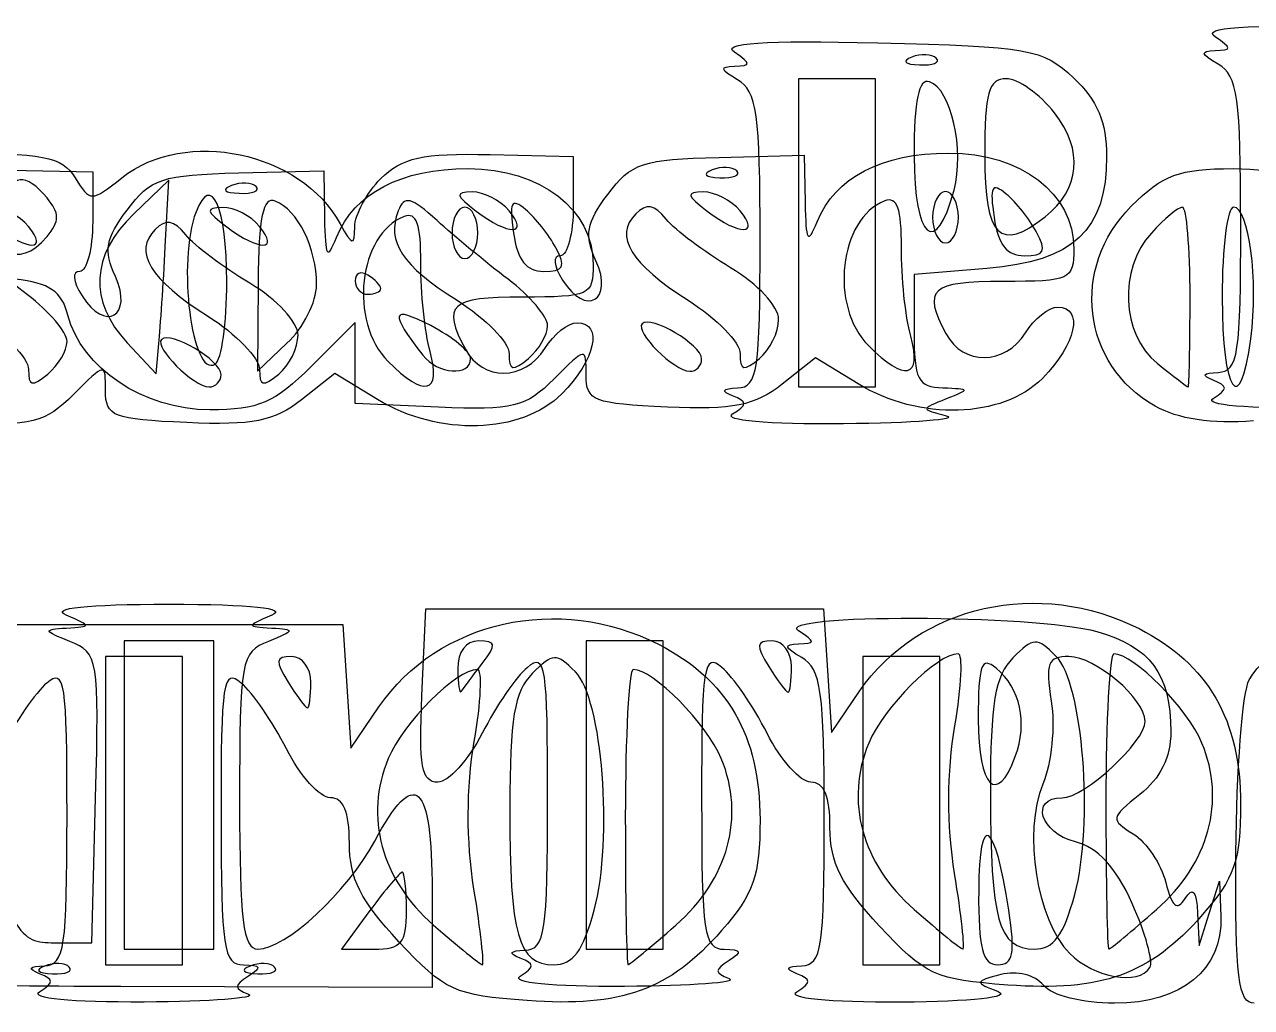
# Model space of a CAD drawing. Extents: x 2.03 to 5.39, y 7.1 to 8.91.
# Drawn here: x 2.6698 to 2.9885, y 7.2673 to 7.5225 of the extents above; entities that cross this region are included whole.
import ezdxf

# ---------------------------------------------------------------- set-up
doc = ezdxf.new("R2010")
doc.units = 0
doc.layers.add('Layer_1', color=7, linetype='CONTINUOUS')

msp = doc.modelspace()

# ---------------------------------------------------------------- linework, layer by layer
at = {"layer": 'Layer_1', "color": 7}
for p, q in [((2.906614, 7.513763), (2.906614, 7.513763)), ((2.88085, 7.508416), (2.87085, 7.508416)), ((2.87085, 7.508416), (2.87085, 7.468416)), ((2.89085, 7.508416), (2.88085, 7.508416)), ((2.89085, 7.468416), (2.89085, 7.508416)), ((2.790709, 7.48874), (2.812337, 7.488271)), ((2.812337, 7.488271), (2.812337, 7.475368)), ((2.850196, 7.488019), (2.872337, 7.488573)), ((2.872337, 7.488573), (2.872548, 7.476352)), ((2.665889, 7.484692), (2.687517, 7.484223)), ((2.687517, 7.484223), (2.687517, 7.47132)), ((2.707336, 7.482126), (2.69817, 7.473338)), ((2.706384, 7.464795), (2.707336, 7.482126)), ((2.725376, 7.483971), (2.747517, 7.484525)), ((2.747517, 7.484525), (2.747728, 7.472304)), ((2.854768, 7.484478), (2.854768, 7.484478)), ((2.729948, 7.48043), (2.729948, 7.48043)), ((2.911213, 7.479467), (2.911213, 7.479467)), ((2.79567, 7.474136), (2.79567, 7.474131)), ((2.85567, 7.474136), (2.85567, 7.474131)), ((2.912337, 7.472464), (2.912337, 7.472464)), ((2.934876, 7.472583), (2.934876, 7.472583)), ((2.67085, 7.470088), (2.67085, 7.470083)), ((2.73085, 7.470088), (2.73085, 7.470083)), ((2.67567, 7.467464), (2.67567, 7.467464)), ((2.787517, 7.468416), (2.787517, 7.468416)), ((2.87085, 7.468416), (2.87085, 7.428416)), ((2.89085, 7.428416), (2.89085, 7.468416)), ((2.89085, 7.468416), (2.89085, 7.468416)), ((2.932636, 7.468572), (2.932636, 7.468572)), ((2.706384, 7.464795), (2.706384, 7.464795)), ((2.807816, 7.464524), (2.807816, 7.464524)), ((2.919738, 7.459157), (2.900851, 7.45759)), ((2.900851, 7.45759), (2.900851, 7.443003)), ((2.722337, 7.455797), (2.722337, 7.455797)), ((2.730483, 7.455398), (2.730296, 7.432517)), ((2.74567, 7.454931), (2.74567, 7.454931)), ((2.762337, 7.453934), (2.762337, 7.453934)), ((2.972517, 7.451749), (2.972517, 7.451749)), ((2.755671, 7.44513), (2.744338, 7.433797)), ((2.755675, 7.43463), (2.755671, 7.44513)), ((2.80567, 7.444285), (2.80567, 7.444285)), ((2.86567, 7.445934), (2.86567, 7.445934)), ((2.74085, 7.441885), (2.74085, 7.441885)), ((2.899962, 7.441631), (2.899962, 7.441631)), ((2.988302, 7.440916), (2.988302, 7.440916)), ((2.68085, 7.440237), (2.68085, 7.440237)), ((2.696503, 7.439865), (2.704003, 7.431837)), ((2.704003, 7.431837), (2.704718, 7.439651)), ((2.730296, 7.432517), (2.737983, 7.439738)), ((2.775142, 7.437582), (2.775142, 7.437582)), ((2.755678, 7.42413), (2.755675, 7.43463)), ((2.78567, 7.435712), (2.78567, 7.435712)), ((2.84567, 7.43568), (2.84567, 7.43568)), ((2.875253, 7.435952), (2.866554, 7.42911)), ((2.886295, 7.42922), (2.875253, 7.435952)), ((2.72085, 7.431632), (2.72085, 7.431632)), ((2.750433, 7.431904), (2.741734, 7.425062)), ((2.761475, 7.425172), (2.750433, 7.431904)), ((2.87085, 7.428416), (2.88085, 7.428416)), ((2.88085, 7.428416), (2.89085, 7.428416)), ((2.978548, 7.425445), (2.978548, 7.425445)), ((2.777366, 7.42317), (2.755678, 7.42413)), ((2.853728, 7.421397), (2.853728, 7.421397)), ((2.963434, 7.423421), (2.963434, 7.423421)), ((2.773018, 7.348297), (2.774003, 7.370797)), ((2.774003, 7.370797), (2.82567, 7.370797)), ((2.82567, 7.370797), (2.877336, 7.370797)), ((2.877336, 7.370797), (2.878361, 7.354755)), ((2.649183, 7.366749), (2.70085, 7.366749)), ((2.70085, 7.366749), (2.752517, 7.366749)), ((2.752517, 7.366749), (2.753541, 7.350707)), ((2.707337, 7.362464), (2.69567, 7.362464)), ((2.69567, 7.362464), (2.69567, 7.322464)), ((2.719003, 7.362464), (2.707337, 7.362464)), ((2.719003, 7.322464), (2.719003, 7.362464)), ((2.82567, 7.362464), (2.81567, 7.362464)), ((2.81567, 7.362464), (2.81567, 7.322464)), ((2.83567, 7.362464), (2.82567, 7.362464)), ((2.83567, 7.322464), (2.83567, 7.362464)), ((2.70085, 7.358416), (2.69085, 7.358416)), ((2.69085, 7.358416), (2.69085, 7.318416)), ((2.71085, 7.358416), (2.70085, 7.358416)), ((2.71085, 7.318416), (2.71085, 7.358416)), ((2.897517, 7.358416), (2.887517, 7.358416)), ((2.887517, 7.358416), (2.887517, 7.318416)), ((2.907517, 7.358416), (2.897517, 7.358416)), ((2.907517, 7.318416), (2.907517, 7.358416)), ((2.788688, 7.356631), (2.788688, 7.356631)), ((2.869003, 7.355797), (2.869003, 7.355797)), ((2.878361, 7.354755), (2.879385, 7.338712)), ((2.744183, 7.351749), (2.744183, 7.351749)), ((2.753541, 7.350707), (2.754565, 7.334664)), ((2.879385, 7.338712), (2.886694, 7.349416)), ((2.754565, 7.334664), (2.761874, 7.345368)), ((2.927126, 7.332458), (2.927126, 7.332458)), ((2.69567, 7.322464), (2.69567, 7.282464)), ((2.719003, 7.282464), (2.719003, 7.322464)), ((2.719003, 7.322464), (2.719003, 7.322464)), ((2.81567, 7.322464), (2.81567, 7.282464)), ((2.83567, 7.282464), (2.83567, 7.322464)), ((2.83567, 7.322464), (2.83567, 7.322464)), ((2.687336, 7.284131), (2.68828, 7.321698)), ((2.69085, 7.318416), (2.69085, 7.278416)), ((2.71085, 7.278416), (2.71085, 7.318416)), ((2.71085, 7.318416), (2.71085, 7.318416)), ((2.887517, 7.318416), (2.887517, 7.278416)), ((2.907517, 7.278416), (2.907517, 7.318416)), ((2.907517, 7.318416), (2.907517, 7.318416)), ((2.984438, 7.307436), (2.984437, 7.307435)), ((2.911366, 7.302079), (2.911367, 7.302079)), ((2.77567, 7.297464), (2.77567, 7.272464)), ((2.786547, 7.298031), (2.786547, 7.298031)), ((2.977517, 7.291749), (2.980185, 7.300083)), ((2.980185, 7.300083), (2.980518, 7.290916)), ((2.94258, 7.296631), (2.94258, 7.296631)), ((2.75953, 7.292464), (2.752137, 7.282464)), ((2.769003, 7.292464), (2.769003, 7.292464)), ((2.81776, 7.292583), (2.81776, 7.292583)), ((2.925443, 7.292583), (2.925443, 7.292583)), ((2.963784, 7.292719), (2.963784, 7.292719)), ((2.974464, 7.291749), (2.974848, 7.283416)), ((2.974848, 7.283416), (2.977517, 7.291749)), ((2.838964, 7.288671), (2.838964, 7.288671)), ((2.677616, 7.284131), (2.687336, 7.284131)), ((2.69567, 7.282464), (2.707337, 7.282464)), ((2.707337, 7.282464), (2.719003, 7.282464)), ((2.752137, 7.282464), (2.76057, 7.282464)), ((2.81567, 7.282464), (2.82567, 7.282464)), ((2.82567, 7.282464), (2.83567, 7.282464)), ((2.69085, 7.278416), (2.70085, 7.278416)), ((2.70085, 7.278416), (2.71085, 7.278416)), ((2.887517, 7.278416), (2.897517, 7.278416)), ((2.897517, 7.278416), (2.907517, 7.278416)), ((2.681434, 7.277812), (2.681434, 7.277812)), ((2.734767, 7.277812), (2.734767, 7.277812)), ((2.798547, 7.275445), (2.798547, 7.275445)), ((2.962093, 7.27773), (2.962093, 7.27773)), ((2.77567, 7.272464), (2.694836, 7.272727)), ((2.673727, 7.271397), (2.673727, 7.271397)), ((2.870394, 7.271397), (2.870394, 7.271397))]:
    msp.add_line(p, q, dxfattribs=at)
for points in [[(2.979004, 7.519343), (2.975476, 7.521772), (2.986442, 7.522493), (3.016237, 7.521792)], [(2.854184, 7.515295), (2.850656, 7.517724), (2.861622, 7.518445), (2.891417, 7.517744)], [(2.891417, 7.517744), (2.930831, 7.516816), (2.934225, 7.51621), (2.942251, 7.508668)], [(2.979004, 7.515747), (2.983448, 7.515883), (2.983448, 7.516283), (2.979004, 7.519343)], [(2.854184, 7.511699), (2.858628, 7.511835), (2.858628, 7.512235), (2.854184, 7.515295)], [(2.900225, 7.514027), (2.897566, 7.512962), (2.898356, 7.512173), (2.902239, 7.512013)], [(2.906614, 7.513763), (2.905506, 7.514871), (2.902631, 7.514989), (2.900225, 7.514027)], [(2.902239, 7.512013), (2.905753, 7.511868), (2.907721, 7.512656), (2.906614, 7.513763)], [(2.979837, 7.512197), (2.975238, 7.514876), (2.975061, 7.515627), (2.979004, 7.515747)], [(2.855017, 7.508149), (2.850418, 7.510828), (2.850242, 7.511579), (2.854184, 7.511699)], [(2.98567, 7.470632), (2.98567, 7.503465), (2.984855, 7.509274), (2.979837, 7.512197)], [(2.860851, 7.466584), (2.860851, 7.499417), (2.860035, 7.505226), (2.855017, 7.508149)], [(2.904835, 7.507643), (2.902031, 7.508578), (2.90085, 7.502879), (2.90085, 7.488416)], [(2.911213, 7.479467), (2.914041, 7.490041), (2.910483, 7.505761), (2.904835, 7.507643)], [(2.924775, 7.508416), (2.920163, 7.508416), (2.919183, 7.504912), (2.919183, 7.488416)], [(2.937333, 7.499559), (2.933501, 7.50443), (2.92785, 7.508416), (2.924775, 7.508416)], [(2.942251, 7.508668), (2.948501, 7.502795), (2.95085, 7.497205), (2.95085, 7.488204)], [(2.934876, 7.472583), (2.943966, 7.479728), (2.944896, 7.489944), (2.937333, 7.499559)], [(2.695092, 7.482725), (2.711681, 7.495774), (2.741517, 7.489498), (2.751801, 7.470797)], [(2.649808, 7.489132), (2.674941, 7.489131), (2.679497, 7.48825), (2.682947, 7.482725)], [(2.762376, 7.482503), (2.76784, 7.487968), (2.773086, 7.489123), (2.790709, 7.48874)], [(2.875642, 7.471274), (2.880296, 7.482807), (2.892426, 7.48913), (2.909897, 7.48913)], [(2.90085, 7.488416), (2.90085, 7.466725), (2.906501, 7.461845), (2.911213, 7.479467)], [(2.909897, 7.48913), (2.928561, 7.48913), (2.942337, 7.478579), (2.942337, 7.464282)], [(2.919183, 7.488416), (2.919183, 7.467284), (2.923104, 7.463328), (2.934876, 7.472583)], [(2.95085, 7.488204), (2.95085, 7.469061), (2.942241, 7.461023), (2.919738, 7.459157)], [(2.750822, 7.467226), (2.755476, 7.478759), (2.767606, 7.485082), (2.785077, 7.485082)], [(2.785077, 7.485082), (2.803741, 7.485082), (2.817517, 7.474531), (2.817517, 7.460234)], [(2.821283, 7.478394), (2.827369, 7.486546), (2.830295, 7.48752), (2.850196, 7.488019)], [(2.854768, 7.484478), (2.85366, 7.485586), (2.850785, 7.485704), (2.848379, 7.484741)], [(2.95726, 7.475339), (2.965431, 7.48351), (2.969694, 7.485083), (2.983671, 7.485083)], [(2.983671, 7.485083), (3.007441, 7.485083), (3.02085, 7.473622), (3.02085, 7.453306)], [(2.67567, 7.477464), (2.670044, 7.484242), (2.666527, 7.483748), (2.664013, 7.475827)], [(2.682947, 7.482725), (2.686894, 7.476406), (2.687058, 7.476406), (2.695092, 7.482725)], [(2.696463, 7.474346), (2.702549, 7.482498), (2.705475, 7.483472), (2.725376, 7.483971)], [(2.722337, 7.455797), (2.722337, 7.475074), (2.718314, 7.484163), (2.714353, 7.473839)], [(2.755568, 7.469964), (2.755624, 7.473172), (2.758688, 7.478815), (2.762376, 7.482503)], [(2.848379, 7.484741), (2.84572, 7.483677), (2.84651, 7.482887), (2.850393, 7.482727)], [(2.850393, 7.482727), (2.853907, 7.482583), (2.855875, 7.483371), (2.854768, 7.484478)], [(2.723559, 7.480693), (2.7209, 7.479629), (2.72169, 7.478839), (2.725573, 7.478679)], [(2.729948, 7.48043), (2.72884, 7.481538), (2.725965, 7.481656), (2.723559, 7.480693)], [(2.725573, 7.478679), (2.729087, 7.478535), (2.731055, 7.479323), (2.729948, 7.48043)], [(2.786095, 7.479025), (2.781537, 7.478936), (2.781705, 7.478136), (2.787141, 7.474025)], [(2.79567, 7.474131), (2.793388, 7.476881), (2.789079, 7.479083), (2.786095, 7.479025)], [(2.846095, 7.479025), (2.841537, 7.478936), (2.841705, 7.478136), (2.847141, 7.474025)], [(2.85567, 7.474131), (2.853388, 7.476881), (2.849079, 7.479083), (2.846095, 7.479025)], [(2.909003, 7.479131), (2.90717, 7.479131), (2.90567, 7.476131), (2.90567, 7.472464)], [(2.912337, 7.472464), (2.912337, 7.476131), (2.910837, 7.479131), (2.909003, 7.479131)], [(2.924774, 7.478491), (2.921009, 7.481616), (2.920444, 7.480516), (2.921637, 7.472384)], [(2.664013, 7.475827), (2.660209, 7.463841), (2.668015, 7.458241), (2.67567, 7.467464)], [(2.67567, 7.467464), (2.678981, 7.471453), (2.678981, 7.473475), (2.67567, 7.477464)], [(2.734929, 7.476646), (2.731738, 7.47787), (2.730623, 7.472543), (2.730483, 7.455398)], [(2.74567, 7.454931), (2.74567, 7.464509), (2.740776, 7.474404), (2.734929, 7.476646)], [(2.776962, 7.471597), (2.770214, 7.477745), (2.768432, 7.478186), (2.766862, 7.474097)], [(2.799954, 7.474443), (2.796189, 7.477568), (2.795624, 7.476468), (2.796817, 7.468335)], [(2.818226, 7.461174), (2.815158, 7.467907), (2.815689, 7.4709), (2.821283, 7.478394)], [(2.836491, 7.471963), (2.833386, 7.475783), (2.831344, 7.476138), (2.828548, 7.473342)], [(2.872548, 7.476352), (2.872726, 7.466098), (2.873224, 7.46528), (2.875642, 7.471274)], [(2.893228, 7.476705), (2.881359, 7.472151), (2.878795, 7.449339), (2.889003, 7.439131)], [(2.897549, 7.464597), (2.897616, 7.474698), (2.896456, 7.477944), (2.893228, 7.476705)], [(2.932636, 7.468572), (2.930838, 7.471931), (2.9273, 7.476395), (2.924774, 7.478491)], [(2.67085, 7.470083), (2.668568, 7.472833), (2.664259, 7.475035), (2.661275, 7.474977)], [(2.69817, 7.473338), (2.687002, 7.462632), (2.686407, 7.450673), (2.696503, 7.439865)], [(2.693406, 7.457126), (2.690338, 7.463859), (2.690869, 7.466852), (2.696463, 7.474346)], [(2.714353, 7.473839), (2.70941, 7.460959), (2.713256, 7.430579), (2.719353, 7.434347)], [(2.721275, 7.474977), (2.716718, 7.474888), (2.716885, 7.474088), (2.722321, 7.469977)], [(2.73085, 7.470083), (2.728568, 7.472833), (2.724259, 7.475035), (2.721275, 7.474977)], [(2.747728, 7.472304), (2.747906, 7.462049), (2.748404, 7.461232), (2.750822, 7.467226)], [(2.768408, 7.472657), (2.75654, 7.468103), (2.753975, 7.445291), (2.764183, 7.435082)], [(2.766862, 7.474097), (2.763784, 7.466073), (2.767818, 7.459963), (2.782177, 7.450898)], [(2.772729, 7.460549), (2.772796, 7.47065), (2.771636, 7.473896), (2.768408, 7.472657)], [(2.784183, 7.475083), (2.78235, 7.475083), (2.78085, 7.472083), (2.78085, 7.468416)], [(2.787517, 7.468416), (2.787517, 7.472083), (2.786017, 7.475083), (2.784183, 7.475083)], [(2.787141, 7.474025), (2.795563, 7.467655), (2.800989, 7.467722), (2.79567, 7.474136)], [(2.807816, 7.464524), (2.806018, 7.467883), (2.802481, 7.472347), (2.799954, 7.474443)], [(2.812337, 7.475368), (2.812337, 7.468271), (2.810824, 7.462464), (2.808975, 7.462464)], [(2.828548, 7.473342), (2.822828, 7.467622), (2.827268, 7.46031), (2.842177, 7.450898)], [(2.847141, 7.474025), (2.855562, 7.467655), (2.860989, 7.467722), (2.85567, 7.474136)], [(2.90567, 7.472464), (2.90567, 7.468797), (2.90717, 7.465797), (2.909003, 7.465797)], [(2.909003, 7.465797), (2.910837, 7.465797), (2.912337, 7.468797), (2.912337, 7.472464)], [(2.921637, 7.472384), (2.922673, 7.465326), (2.924941, 7.462464), (2.929499, 7.462464)], [(2.963434, 7.423421), (2.94438, 7.434162), (2.941373, 7.459452), (2.95726, 7.475339)], [(2.970533, 7.475083), (2.969442, 7.475083), (2.965817, 7.472063), (2.962478, 7.468373)], [(2.972517, 7.451749), (2.972517, 7.464583), (2.971624, 7.475083), (2.970533, 7.475083)], [(2.983805, 7.475083), (2.98218, 7.475083), (2.98085, 7.464583), (2.98085, 7.451749)], [(2.988302, 7.440916), (2.99033, 7.456148), (2.987837, 7.475083), (2.983805, 7.475083)], [(2.662321, 7.469977), (2.670743, 7.463607), (2.676169, 7.463674), (2.67085, 7.470088)], [(2.687517, 7.47132), (2.687517, 7.464223), (2.686004, 7.458416), (2.684155, 7.458416)], [(2.703728, 7.469294), (2.698008, 7.463573), (2.702448, 7.456262), (2.717358, 7.44685)], [(2.711671, 7.467915), (2.708566, 7.471735), (2.706524, 7.47209), (2.703728, 7.469294)], [(2.722321, 7.469977), (2.730743, 7.463607), (2.736169, 7.463674), (2.73085, 7.470088)], [(2.751801, 7.470797), (2.75499, 7.464998), (2.75548, 7.46489), (2.755568, 7.469964)], [(2.795413, 7.456377), (2.789772, 7.460641), (2.781469, 7.46749), (2.776962, 7.471597)], [(2.85317, 7.45937), (2.846295, 7.463467), (2.838789, 7.469134), (2.836491, 7.471963)], [(2.979837, 7.432201), (2.985038, 7.432435), (2.98567, 7.436604), (2.98567, 7.470632)], [(2.670593, 7.452329), (2.664952, 7.456593), (2.656649, 7.463442), (2.652142, 7.467549)], [(2.72835, 7.455322), (2.721475, 7.459419), (2.713969, 7.465086), (2.711671, 7.467915)], [(2.78085, 7.468416), (2.78085, 7.464749), (2.78235, 7.461749), (2.784183, 7.461749)], [(2.784183, 7.461749), (2.786017, 7.461749), (2.787517, 7.464749), (2.787517, 7.468416)], [(2.796817, 7.468335), (2.797853, 7.461278), (2.800122, 7.458416), (2.804679, 7.458416)], [(2.855017, 7.428153), (2.860218, 7.428387), (2.860851, 7.432556), (2.860851, 7.466584)], [(2.929499, 7.462464), (2.934676, 7.462464), (2.935278, 7.463636), (2.932636, 7.468572)], [(2.962478, 7.468373), (2.953876, 7.458869), (2.954627, 7.44215), (2.963997, 7.434563)], [(2.704718, 7.439651), (2.705111, 7.443948), (2.70586, 7.455263), (2.706384, 7.464795)], [(2.804679, 7.458416), (2.809856, 7.458416), (2.810458, 7.459588), (2.807816, 7.464524)], [(2.899962, 7.441631), (2.898586, 7.446672), (2.8975, 7.457007), (2.897549, 7.464597)], [(2.942337, 7.464282), (2.942337, 7.456219), (2.941424, 7.455797), (2.924003, 7.455797)], [(2.775142, 7.437582), (2.773766, 7.442624), (2.772681, 7.452959), (2.772729, 7.460549)], [(2.817517, 7.460234), (2.817517, 7.452171), (2.816605, 7.451749), (2.799183, 7.451749)], [(2.808975, 7.462464), (2.806924, 7.462464), (2.807155, 7.459995), (2.80957, 7.45613)], [(2.80957, 7.45613), (2.815557, 7.446543), (2.822933, 7.450841), (2.818226, 7.461174)], [(2.681064, 7.447085), (2.679527, 7.453209), (2.676348, 7.455377), (2.667367, 7.456426)], [(2.684155, 7.458416), (2.682104, 7.458416), (2.682335, 7.455947), (2.68475, 7.452082)], [(2.68475, 7.452082), (2.690737, 7.442495), (2.698113, 7.446793), (2.693406, 7.457126)], [(2.759003, 7.457464), (2.75717, 7.458597), (2.75567, 7.457935), (2.75567, 7.455994)], [(2.762337, 7.453934), (2.762337, 7.454743), (2.760837, 7.456331), (2.759003, 7.457464)], [(2.80567, 7.444285), (2.80567, 7.446671), (2.801054, 7.452113), (2.795413, 7.456377)], [(2.86567, 7.445934), (2.86567, 7.449305), (2.860209, 7.455175), (2.85317, 7.45937)], [(2.719353, 7.434347), (2.720994, 7.435361), (2.722337, 7.445014), (2.722337, 7.455797)], [(2.74085, 7.441885), (2.74085, 7.445257), (2.735389, 7.451127), (2.72835, 7.455322)], [(2.737983, 7.439738), (2.742211, 7.44371), (2.74567, 7.450546), (2.74567, 7.454931)], [(2.75567, 7.455994), (2.75567, 7.454053), (2.75717, 7.452464), (2.759003, 7.452464)], [(2.759003, 7.452464), (2.760837, 7.452464), (2.762337, 7.453125), (2.762337, 7.453934)], [(2.924003, 7.455797), (2.905111, 7.455797), (2.90293, 7.453811), (2.909121, 7.442245)], [(2.68085, 7.440237), (2.68085, 7.442623), (2.676234, 7.448064), (2.670593, 7.452329)], [(2.799183, 7.451749), (2.780291, 7.451749), (2.77811, 7.449763), (2.784301, 7.438196)], [(2.782177, 7.450898), (2.789598, 7.446213), (2.79567, 7.439965), (2.79567, 7.437014)], [(2.842177, 7.450898), (2.849598, 7.446213), (2.85567, 7.439965), (2.85567, 7.437014)], [(2.972052, 7.428416), (2.972308, 7.428416), (2.972517, 7.438916), (2.972517, 7.451749)], [(2.98085, 7.451749), (2.98085, 7.426899), (2.985531, 7.420094), (2.988302, 7.440916)], [(2.657358, 7.44685), (2.664778, 7.442165), (2.67085, 7.435917), (2.67085, 7.432966)], [(2.717927, 7.422463), (2.70084, 7.422463), (2.684506, 7.433374), (2.681064, 7.447085)], [(2.717358, 7.44685), (2.724778, 7.442165), (2.73085, 7.435917), (2.73085, 7.432966)], [(2.775303, 7.44432), (2.764978, 7.449659), (2.764521, 7.447935), (2.773264, 7.436631)], [(2.84567, 7.43568), (2.84567, 7.439371), (2.832546, 7.447118), (2.830226, 7.444797)], [(2.929777, 7.442463), (2.932067, 7.44613), (2.93583, 7.44913), (2.938139, 7.44913)], [(2.938139, 7.44913), (2.945014, 7.44913), (2.942919, 7.439409), (2.934155, 7.430645)], [(2.78567, 7.435712), (2.78567, 7.437498), (2.781005, 7.441372), (2.775303, 7.44432)], [(2.80067, 7.435797), (2.80342, 7.43808), (2.80567, 7.441899), (2.80567, 7.444285)], [(2.804957, 7.438415), (2.807247, 7.442082), (2.81101, 7.445082), (2.813319, 7.445082)], [(2.813319, 7.445082), (2.820194, 7.445082), (2.818099, 7.435361), (2.809335, 7.426597)], [(2.830226, 7.444797), (2.828217, 7.442789), (2.838556, 7.432464), (2.842575, 7.432464)], [(2.86067, 7.435797), (2.86342, 7.43808), (2.86567, 7.442641), (2.86567, 7.445934)], [(2.705406, 7.440749), (2.703398, 7.438741), (2.713736, 7.428416), (2.717755, 7.428416)], [(2.72085, 7.431632), (2.72085, 7.435322), (2.707727, 7.44307), (2.705406, 7.440749)], [(2.73585, 7.431749), (2.7386, 7.434031), (2.74085, 7.438593), (2.74085, 7.441885)], [(2.889003, 7.439131), (2.898494, 7.42964), (2.902956, 7.430658), (2.899962, 7.441631)], [(2.900851, 7.443003), (2.900851, 7.430167), (2.901751, 7.428388), (2.908351, 7.428182)], [(2.909121, 7.442245), (2.913602, 7.433871), (2.924483, 7.433986), (2.929777, 7.442463)], [(2.67585, 7.431749), (2.6786, 7.434031), (2.68085, 7.437851), (2.68085, 7.440237)], [(2.764183, 7.435082), (2.773674, 7.425592), (2.778136, 7.42661), (2.775142, 7.437582)], [(2.784301, 7.438196), (2.788782, 7.429822), (2.799663, 7.429938), (2.804957, 7.438415)], [(2.815674, 7.431479), (2.815671, 7.438798), (2.815641, 7.438794), (2.807362, 7.430519)], [(2.690854, 7.42743), (2.690851, 7.43475), (2.690821, 7.434746), (2.682542, 7.42647)], [(2.773264, 7.436631), (2.777078, 7.431699), (2.78567, 7.431063), (2.78567, 7.435712)], [(2.79567, 7.437014), (2.79567, 7.432622), (2.796578, 7.432401), (2.80067, 7.435797)], [(2.842575, 7.432464), (2.844277, 7.432464), (2.84567, 7.433911), (2.84567, 7.43568)], [(2.85567, 7.437014), (2.85567, 7.432622), (2.856578, 7.432401), (2.86067, 7.435797)], [(2.963997, 7.434563), (2.968172, 7.431182), (2.971797, 7.428416), (2.972052, 7.428416)], [(2.67085, 7.432966), (2.67085, 7.428574), (2.671758, 7.428353), (2.67585, 7.431749)], [(2.717755, 7.428416), (2.719457, 7.428416), (2.72085, 7.429863), (2.72085, 7.431632)], [(2.744338, 7.433797), (2.73479, 7.424249), (2.73063, 7.422463), (2.717927, 7.422463)], [(2.73085, 7.432966), (2.73085, 7.428574), (2.731758, 7.428353), (2.73585, 7.431749)], [(2.836767, 7.423199), (2.817531, 7.424048), (2.815678, 7.424776), (2.815674, 7.431479)], [(2.978548, 7.430131), (2.97538, 7.431391), (2.97577, 7.432017), (2.979837, 7.432201)], [(2.807362, 7.430519), (2.799948, 7.423105), (2.796718, 7.422314), (2.777366, 7.42317)], [(2.866554, 7.42911), (2.859485, 7.423549), (2.853907, 7.422442), (2.836767, 7.423199)], [(2.853728, 7.426083), (2.85056, 7.427343), (2.85095, 7.427969), (2.855017, 7.428153)], [(2.934155, 7.430645), (2.923684, 7.420175), (2.902182, 7.419534), (2.886295, 7.42922)], [(2.908351, 7.428182), (2.91546, 7.427959), (2.915503, 7.427809), (2.909184, 7.425298)], [(2.978548, 7.425445), (2.982384, 7.427875), (2.982384, 7.428605), (2.978548, 7.430131)], [(2.682542, 7.42647), (2.675128, 7.419057), (2.671898, 7.418265), (2.652546, 7.419122)], [(2.711947, 7.419151), (2.692711, 7.42), (2.690858, 7.420728), (2.690854, 7.42743)], [(2.741734, 7.425062), (2.734665, 7.419501), (2.729088, 7.418394), (2.711947, 7.419151)], [(2.809335, 7.426597), (2.798864, 7.416127), (2.777362, 7.415486), (2.761475, 7.425172)], [(2.853728, 7.421397), (2.857564, 7.423827), (2.857564, 7.424557), (2.853728, 7.426083)], [(2.909184, 7.425298), (2.902517, 7.422648), (2.902517, 7.422648), (2.909184, 7.420919)], [(3.007337, 7.422902), (2.98747, 7.422702), (2.975839, 7.42373), (2.978548, 7.425445)], [(2.882517, 7.418854), (2.86265, 7.418654), (2.851019, 7.419681), (2.853728, 7.421397)], [(2.988987, 7.419597), (2.978214, 7.418749), (2.969375, 7.420071), (2.963434, 7.423421)], [(2.909184, 7.420919), (2.912851, 7.419968), (2.900851, 7.419038), (2.882517, 7.418854)], [(2.886694, 7.349416), (2.901957, 7.371769), (2.93347, 7.378824), (2.959267, 7.365663)], [(2.761874, 7.345368), (2.777137, 7.367721), (2.80865, 7.374776), (2.834447, 7.361615)], [(2.68067, 7.369131), (2.676362, 7.370982), (2.6858, 7.371996), (2.707336, 7.371996)], [(2.707336, 7.371996), (2.728873, 7.371996), (2.73831, 7.370981), (2.734003, 7.369131)], [(2.68067, 7.36582), (2.687336, 7.366266), (2.687336, 7.366266), (2.68067, 7.369131)], [(2.734003, 7.369131), (2.727336, 7.366266), (2.727336, 7.366266), (2.734003, 7.36582)], [(2.87085, 7.365083), (2.863899, 7.369575), (2.932065, 7.36943), (2.948311, 7.364918)], [(2.987865, 7.3524), (2.992006, 7.360137), (3.008194, 7.368416), (3.019183, 7.368416)], [(2.681613, 7.36232), (2.67463, 7.365123), (2.674552, 7.365412), (2.68067, 7.36582)], [(2.734003, 7.36582), (2.740178, 7.365408), (2.740117, 7.365153), (2.73317, 7.36236)], [(2.87085, 7.361699), (2.875294, 7.361835), (2.875294, 7.36221), (2.87085, 7.365083)], [(2.948311, 7.364918), (2.962156, 7.361073), (2.967517, 7.353805), (2.967517, 7.338877)], [(2.959267, 7.365663), (2.977193, 7.356518), (2.985641, 7.341925), (2.985657, 7.32008)], [(2.68828, 7.321698), (2.689194, 7.358115), (2.68899, 7.359358), (2.681613, 7.36232)], [(2.73317, 7.36236), (2.726, 7.359478), (2.72567, 7.357654), (2.72567, 7.320905)], [(2.787745, 7.362464), (2.78442, 7.362464), (2.782337, 7.359682), (2.782337, 7.355242)], [(2.788688, 7.356631), (2.79251, 7.361624), (2.792374, 7.362464), (2.787745, 7.362464)], [(2.834447, 7.361615), (2.852373, 7.352469), (2.860822, 7.337877), (2.860837, 7.316032)], [(2.863975, 7.362464), (2.859781, 7.362464), (2.859638, 7.361357), (2.863111, 7.355797)], [(2.869003, 7.355797), (2.869003, 7.359518), (2.866781, 7.362464), (2.863975, 7.362464)], [(2.871683, 7.358149), (2.867084, 7.360828), (2.866908, 7.361579), (2.87085, 7.361699)], [(2.937692, 7.358538), (2.932774, 7.363455), (2.93186, 7.363416), (2.926503, 7.35806)], [(2.739155, 7.358416), (2.734961, 7.358416), (2.734818, 7.357309), (2.738291, 7.351749)], [(2.744183, 7.351749), (2.744183, 7.35547), (2.741961, 7.358416), (2.739155, 7.358416)], [(2.80567, 7.321206), (2.80567, 7.356065), (2.805144, 7.359511), (2.800426, 7.355595)], [(2.812872, 7.35449), (2.807954, 7.359407), (2.80704, 7.359368), (2.801683, 7.354012)], [(2.850913, 7.355595), (2.846195, 7.359511), (2.84567, 7.356064), (2.84567, 7.321206)], [(2.877517, 7.316584), (2.877517, 7.349417), (2.876701, 7.355226), (2.871683, 7.358149)], [(2.91228, 7.359131), (2.906799, 7.359131), (2.892936, 7.345293), (2.889073, 7.335966)], [(2.911433, 7.340412), (2.913207, 7.350707), (2.913588, 7.359131), (2.91228, 7.359131)], [(2.922156, 7.355382), (2.918295, 7.358586), (2.917517, 7.356368), (2.917517, 7.342157)], [(2.926503, 7.35806), (2.92184, 7.353397), (2.92067, 7.346399), (2.92067, 7.323179)], [(2.941059, 7.358416), (2.935547, 7.358416), (2.934878, 7.356717), (2.936487, 7.346804)], [(2.94258, 7.296631), (2.947592, 7.315153), (2.944721, 7.351508), (2.937692, 7.358538)], [(2.96085, 7.341598), (2.96085, 7.347431), (2.947923, 7.358416), (2.941059, 7.358416)], [(2.95272, 7.359126), (2.951593, 7.359124), (2.95067, 7.341872), (2.95067, 7.32079)], [(2.9756, 7.335966), (2.971844, 7.345034), (2.957911, 7.359138), (2.95272, 7.359126)], [(2.68085, 7.317157), (2.68085, 7.352016), (2.680325, 7.355463), (2.675606, 7.351547)], [(2.726093, 7.351547), (2.721375, 7.355463), (2.72085, 7.352016), (2.72085, 7.317157)], [(2.78746, 7.355083), (2.781979, 7.355083), (2.768117, 7.341245), (2.764253, 7.331918)], [(2.782337, 7.355242), (2.782337, 7.35127), (2.782761, 7.348645), (2.78328, 7.349409)], [(2.78328, 7.349409), (2.783799, 7.350172), (2.786232, 7.353422), (2.788688, 7.356631)], [(2.786613, 7.336364), (2.788387, 7.346659), (2.788768, 7.355083), (2.78746, 7.355083)], [(2.800426, 7.355595), (2.797542, 7.353202), (2.792262, 7.345518), (2.788692, 7.33852)], [(2.81776, 7.292583), (2.822772, 7.311105), (2.819901, 7.34746), (2.812872, 7.35449)], [(2.8279, 7.355078), (2.826773, 7.355075), (2.82585, 7.337824), (2.82585, 7.316742)], [(2.85078, 7.331918), (2.847024, 7.340986), (2.833091, 7.35509), (2.8279, 7.355078)], [(2.862648, 7.33852), (2.859078, 7.345518), (2.853797, 7.353202), (2.850913, 7.355595)], [(2.863111, 7.355797), (2.8654, 7.352131), (2.867663, 7.349131), (2.868139, 7.349131)], [(2.868139, 7.349131), (2.868614, 7.349131), (2.869003, 7.352131), (2.869003, 7.355797)], [(2.927126, 7.332458), (2.930398, 7.341303), (2.928485, 7.350129), (2.922156, 7.355382)], [(2.675606, 7.351547), (2.672722, 7.349154), (2.667442, 7.34147), (2.663872, 7.334472)], [(2.737828, 7.334472), (2.734258, 7.34147), (2.728977, 7.349154), (2.726093, 7.351547)], [(2.738291, 7.351749), (2.740581, 7.348083), (2.742843, 7.345083), (2.743319, 7.345083)], [(2.743319, 7.345083), (2.743794, 7.345083), (2.744183, 7.348083), (2.744183, 7.351749)], [(2.801683, 7.354012), (2.79702, 7.349349), (2.79585, 7.342351), (2.79585, 7.319131)], [(2.984437, 7.307435), (2.984572, 7.328895), (2.986114, 7.349129), (2.987865, 7.3524)], [(2.777117, 7.325797), (2.772964, 7.325797), (2.772213, 7.329923), (2.773018, 7.348297)], [(2.936487, 7.346804), (2.937523, 7.340418), (2.936531, 7.330754), (2.934285, 7.325329)], [(2.917517, 7.342157), (2.917517, 7.324437), (2.922353, 7.319555), (2.927126, 7.332458)], [(2.939335, 7.321749), (2.945135, 7.321749), (2.96085, 7.336247), (2.96085, 7.341598)], [(2.788692, 7.33852), (2.785122, 7.331523), (2.779913, 7.325797), (2.777117, 7.325797)], [(2.874071, 7.325797), (2.871358, 7.325797), (2.866218, 7.331523), (2.862648, 7.33852)], [(2.911367, 7.302079), (2.909357, 7.314555), (2.909381, 7.328505), (2.911433, 7.340412)], [(2.967517, 7.338877), (2.967517, 7.33231), (2.964777, 7.326745), (2.959501, 7.322595)], [(2.786547, 7.298031), (2.784537, 7.310507), (2.784561, 7.324457), (2.786613, 7.336364)], [(2.889073, 7.335966), (2.882828, 7.32089), (2.887255, 7.30469), (2.900889, 7.292719)], [(2.963784, 7.292719), (2.977418, 7.30469), (2.981845, 7.32089), (2.9756, 7.335966)], [(2.749251, 7.321749), (2.746538, 7.321749), (2.741398, 7.327475), (2.737828, 7.334472)], [(2.764253, 7.331918), (2.758008, 7.316842), (2.762435, 7.300642), (2.776069, 7.288671)], [(2.76076, 7.310532), (2.771204, 7.329925), (2.77567, 7.326011), (2.77567, 7.297464)], [(2.838964, 7.288671), (2.852598, 7.300642), (2.857025, 7.316842), (2.85078, 7.331918)], [(2.879003, 7.314002), (2.879003, 7.322193), (2.877496, 7.325797), (2.874071, 7.325797)], [(2.652597, 7.325446), (2.667379, 7.285524), (2.668223, 7.284131), (2.677616, 7.284131)], [(2.92067, 7.323179), (2.92067, 7.289942), (2.92277, 7.282465), (2.932103, 7.282465)], [(2.934285, 7.325329), (2.929092, 7.31279), (2.932695, 7.289904), (2.941202, 7.281397)], [(2.959501, 7.322595), (2.951812, 7.316547), (2.951741, 7.31613), (2.957767, 7.312366)], [(2.72567, 7.320905), (2.72567, 7.289879), (2.726585, 7.282464), (2.730414, 7.282464)], [(2.754183, 7.309954), (2.754183, 7.318144), (2.752676, 7.321749), (2.749251, 7.321749)], [(2.799837, 7.282201), (2.805043, 7.282437), (2.80567, 7.286631), (2.80567, 7.321206)], [(2.84567, 7.321206), (2.84567, 7.286551), (2.846285, 7.282459), (2.851503, 7.282413)], [(2.942732, 7.310326), (2.933534, 7.312635), (2.930823, 7.321749), (2.939335, 7.321749)], [(2.95067, 7.32079), (2.95067, 7.299708), (2.950992, 7.28246), (2.951388, 7.282461)], [(2.985657, 7.32008), (2.985667, 7.305514), (2.984051, 7.300853), (2.975685, 7.291324)], [(2.675017, 7.278153), (2.680223, 7.278388), (2.68085, 7.282583), (2.68085, 7.317157)], [(2.72085, 7.317157), (2.72085, 7.282503), (2.721465, 7.278411), (2.726683, 7.278365)], [(2.79585, 7.319131), (2.79585, 7.285894), (2.79795, 7.278417), (2.807284, 7.278417)], [(2.82585, 7.316742), (2.82585, 7.29566), (2.826172, 7.278412), (2.826568, 7.278413)], [(2.871683, 7.278153), (2.876884, 7.278387), (2.877517, 7.282556), (2.877517, 7.316584)], [(2.925443, 7.292583), (2.92187, 7.316108), (2.91773, 7.318753), (2.917618, 7.297583)], [(2.860837, 7.316032), (2.860847, 7.301466), (2.859231, 7.296805), (2.850865, 7.287276)], [(2.891867, 7.288415), (2.881959, 7.299037), (2.879003, 7.304916), (2.879003, 7.314002)], [(2.730414, 7.282464), (2.737653, 7.282464), (2.753575, 7.297191), (2.76076, 7.310532)], [(2.767047, 7.284367), (2.757139, 7.294989), (2.754183, 7.300868), (2.754183, 7.309954)], [(2.957505, 7.294279), (2.953247, 7.303789), (2.94858, 7.308859), (2.942732, 7.310326)], [(2.957767, 7.312366), (2.961222, 7.310209), (2.965028, 7.304544), (2.966224, 7.299779)], [(2.989188, 7.268417), (2.985021, 7.268417), (2.984234, 7.274883), (2.984438, 7.307436)], [(2.767963, 7.302464), (2.767391, 7.302464), (2.763596, 7.297964), (2.75953, 7.292464)], [(2.769003, 7.292464), (2.769003, 7.297964), (2.768536, 7.302464), (2.767963, 7.302464)], [(2.913547, 7.282464), (2.914085, 7.282464), (2.913104, 7.291291), (2.911366, 7.302079)], [(2.788727, 7.278416), (2.789265, 7.278416), (2.788284, 7.287243), (2.786547, 7.298031)], [(2.917618, 7.297583), (2.91754, 7.282657), (2.918631, 7.278416), (2.922556, 7.278416)], [(2.966224, 7.299779), (2.96783, 7.29338), (2.969141, 7.292287), (2.97124, 7.295599)], [(2.97124, 7.295599), (2.973269, 7.298802), (2.974191, 7.297702), (2.974464, 7.291749)], [(2.932103, 7.282465), (2.937095, 7.282465), (2.939699, 7.285986), (2.94258, 7.296631)], [(2.962093, 7.27773), (2.962993, 7.279186), (2.960928, 7.286633), (2.957505, 7.294279)], [(2.76057, 7.282464), (2.767718, 7.282464), (2.769003, 7.283988), (2.769003, 7.292464)], [(2.807284, 7.278417), (2.812275, 7.278417), (2.814879, 7.281938), (2.81776, 7.292583)], [(2.900889, 7.292719), (2.907313, 7.287079), (2.913009, 7.282464), (2.913547, 7.282464)], [(2.922556, 7.278416), (2.9266, 7.278416), (2.92717, 7.281214), (2.925443, 7.292583)], [(2.975685, 7.291324), (2.962049, 7.275794), (2.949759, 7.271367), (2.925208, 7.273143)], [(2.951388, 7.282461), (2.951782, 7.282463), (2.957361, 7.287079), (2.963784, 7.292719)], [(2.980518, 7.290916), (2.981017, 7.277138), (2.97032, 7.268416), (2.952925, 7.268416)], [(2.776069, 7.288671), (2.782493, 7.283031), (2.788189, 7.278416), (2.788727, 7.278416)], [(2.826568, 7.278413), (2.826962, 7.278415), (2.832541, 7.283031), (2.838964, 7.288671)], [(2.925208, 7.273143), (2.906306, 7.27451), (2.903742, 7.275684), (2.891867, 7.288415)], [(2.800388, 7.269095), (2.781486, 7.270462), (2.778922, 7.271636), (2.767047, 7.284367)], [(2.850865, 7.287276), (2.837229, 7.271746), (2.824939, 7.267319), (2.800388, 7.269095)], [(2.798547, 7.280131), (2.795379, 7.281391), (2.79577, 7.282017), (2.799837, 7.282201)], [(2.851503, 7.282413), (2.856068, 7.282369), (2.856348, 7.281736), (2.852792, 7.279483)], [(2.941202, 7.281397), (2.947636, 7.274963), (2.959135, 7.272945), (2.962093, 7.27773)], [(2.673727, 7.276083), (2.670559, 7.277343), (2.67095, 7.277969), (2.675017, 7.278153)], [(2.675045, 7.278075), (2.672386, 7.277011), (2.673176, 7.276221), (2.677059, 7.276061)], [(2.681434, 7.277812), (2.680326, 7.278919), (2.677451, 7.279038), (2.675045, 7.278075)], [(2.728378, 7.278075), (2.725719, 7.277011), (2.726509, 7.276221), (2.730392, 7.276061)], [(2.726683, 7.278365), (2.731248, 7.278321), (2.731529, 7.277688), (2.727973, 7.275435)], [(2.734767, 7.277812), (2.733659, 7.278919), (2.730784, 7.279038), (2.728378, 7.278075)], [(2.798547, 7.275445), (2.802383, 7.277875), (2.802383, 7.278605), (2.798547, 7.280131)], [(2.852792, 7.279483), (2.848956, 7.277053), (2.848956, 7.276323), (2.852792, 7.274797)], [(2.870394, 7.276083), (2.867226, 7.277343), (2.867616, 7.277969), (2.871683, 7.278153)], [(2.694836, 7.272727), (2.650378, 7.272872), (2.616048, 7.273804), (2.618547, 7.274798)], [(2.673727, 7.271397), (2.677563, 7.273827), (2.677563, 7.274557), (2.673727, 7.276083)], [(2.677059, 7.276061), (2.680573, 7.275917), (2.682541, 7.276704), (2.681434, 7.277812)], [(2.727973, 7.275435), (2.724136, 7.273005), (2.724136, 7.272275), (2.727973, 7.270749)], [(2.730392, 7.276061), (2.733906, 7.275917), (2.735875, 7.276704), (2.734767, 7.277812)], [(2.82567, 7.272778), (2.806689, 7.272652), (2.795823, 7.273719), (2.798547, 7.275445)], [(2.852792, 7.274797), (2.855292, 7.273804), (2.843086, 7.272895), (2.82567, 7.272778)], [(2.870394, 7.271397), (2.87423, 7.273827), (2.87423, 7.274557), (2.870394, 7.276083)], [(2.923406, 7.275845), (2.9165, 7.274039), (2.916471, 7.273859), (2.922695, 7.271423)], [(2.934469, 7.273072), (2.932229, 7.27577), (2.927578, 7.276936), (2.923406, 7.275845)], [(2.952925, 7.268416), (2.9445, 7.268416), (2.9367, 7.270384), (2.934469, 7.273072)], [(2.70085, 7.26873), (2.681869, 7.268604), (2.671003, 7.269671), (2.673727, 7.271397)], [(2.727973, 7.270749), (2.730472, 7.269756), (2.718267, 7.268847), (2.70085, 7.26873)], [(2.897516, 7.268701), (2.878524, 7.26859), (2.867668, 7.26967), (2.870394, 7.271397)], [(2.922695, 7.271423), (2.926415, 7.269968), (2.915675, 7.268806), (2.897516, 7.268701)]]:
    msp.add_open_spline(points, degree=3, dxfattribs=at)

doc.saveas('drawing.dxf')
